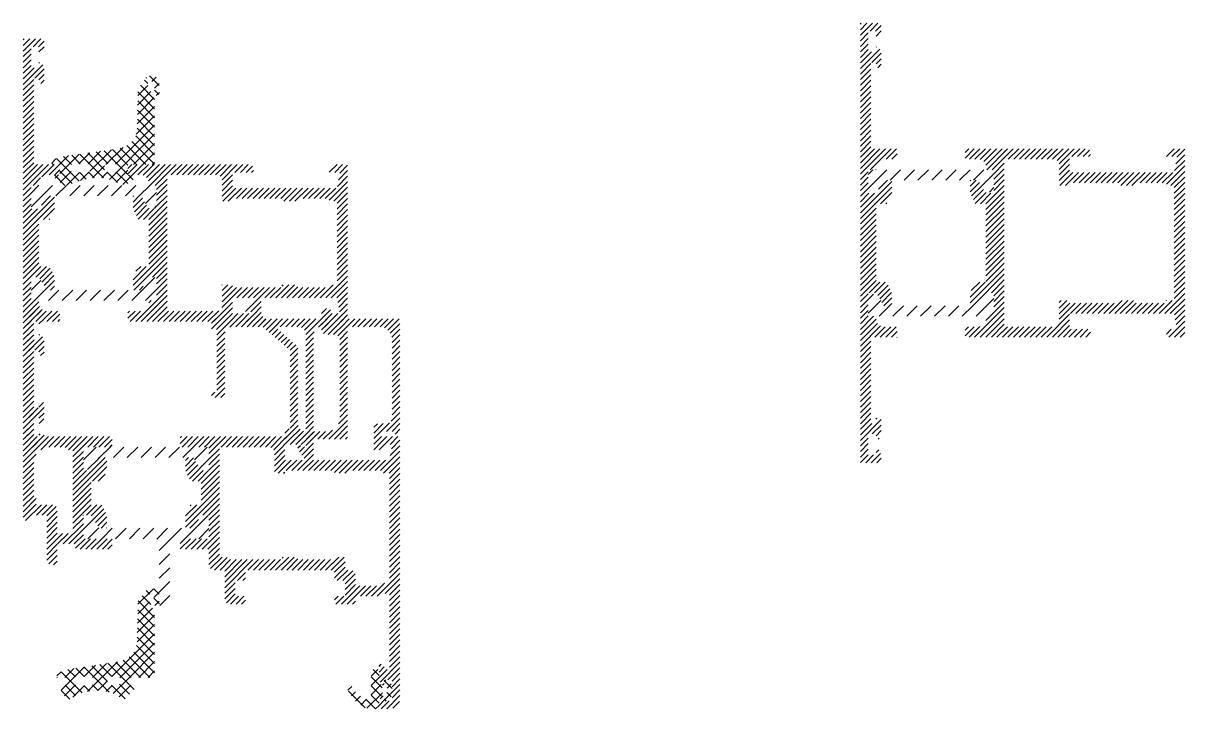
# Model space of a CAD drawing. Extents: x -0.04 to 2.29, y -0.5 to 2.03.
# Drawn here: x 0.436 to 0.658, y 1.672 to 1.803 of the extents above; entities that cross this region are included whole.
import ezdxf

# ---------------------------------------------------------------- set-up
doc = ezdxf.new("R2010")
doc.units = 0
doc.header["$LTSCALE"] = 0.1
doc.linetypes.add('AUSGEZOGEN', pattern=[0])
doc.layers.get('0').update_dxf_attribs({"linetype": 'AUSGEZOGEN'})
doc.layers.add('SCHRAFF', color=4, linetype='AUSGEZOGEN')

# ---------------------------------------------------------------- blocks, each defined once
blk = doc.blocks.new('*X')
at = {"color": 0}
for p, q in [((1.11401, 0.31003), (1.11598, 0.312)), ((1.11401, 0.31109), (1.11492, 0.312)), ((1.11554, 0.3105), (1.11704, 0.312)), ((1.11645, 0.31034), (1.1181, 0.312)), ((1.11735, 0.31019), (1.11916, 0.312)), ((1.11826, 0.31004), (1.12022, 0.312)), ((1.11851, 0.30816), (1.12234, 0.312)), ((1.11851, 0.30922), (1.12128, 0.312)), ((1.12141, 0.31), (1.12341, 0.312)), ((1.12247, 0.31), (1.12447, 0.312)), ((1.12353, 0.31), (1.12553, 0.312)), ((1.12459, 0.31), (1.12659, 0.312)), ((1.12565, 0.31), (1.12765, 0.312)), ((1.12671, 0.31), (1.12871, 0.312)), ((1.12777, 0.31), (1.12977, 0.312)), ((1.12883, 0.31), (1.13083, 0.312)), ((1.12989, 0.31), (1.13189, 0.312)), ((1.13095, 0.31), (1.13295, 0.312)), ((1.13201, 0.31), (1.13401, 0.312)), ((1.13307, 0.31), (1.13507, 0.312)), ((1.13413, 0.31), (1.13613, 0.312)), ((1.13519, 0.31), (1.13719, 0.312)), ((1.13625, 0.31), (1.13825, 0.312)), ((1.13731, 0.31), (1.13931, 0.312)), ((1.13838, 0.31), (1.14038, 0.312)), ((1.13944, 0.31), (1.14144, 0.312)), ((1.1405, 0.31), (1.1425, 0.312)), ((1.14156, 0.31), (1.14356, 0.312)), ((1.14262, 0.31), (1.14462, 0.312)), ((1.14301, 0.30933), (1.14568, 0.312)), ((1.14324, 0.3085), (1.14674, 0.312)), ((1.14586, 0.31006), (1.1478, 0.312)), ((1.14713, 0.31027), (1.14886, 0.312)), ((1.1484, 0.31048), (1.14992, 0.312)), ((1.14851, 0.30953), (1.15001, 0.31103)), ((1.11402, 0.30898), (1.11551, 0.31047)), ((1.1146, 0.3085), (1.11551, 0.30941)), ((1.11851, 0.3071), (1.12101, 0.3096)), ((1.14351, 0.30771), (1.14551, 0.30971)), ((1.14351, 0.30665), (1.14551, 0.30865)), ((1.14854, 0.3085), (1.15001, 0.30996)), ((1.11851, 0.30604), (1.12051, 0.30804)), ((1.11851, 0.30498), (1.12051, 0.30698)), ((1.12097, 0.3085), (1.12101, 0.30854)), ((1.14351, 0.30559), (1.14551, 0.30759)), ((1.14351, 0.30453), (1.14551, 0.30653)), ((1.11851, 0.30392), (1.12051, 0.30592)), ((1.11851, 0.30286), (1.12051, 0.30486)), ((1.14301, 0.3019), (1.14551, 0.3044)), ((1.14351, 0.30346), (1.14551, 0.30546)), ((1.11851, 0.3018), (1.12051, 0.3038)), ((1.11851, 0.30074), (1.12051, 0.30274)), ((1.11851, 0.29968), (1.12101, 0.30218)), ((1.14301, 0.30084), (1.14551, 0.30334)), ((1.14301, 0.29978), (1.14551, 0.30228)), ((1.11851, 0.29862), (1.12101, 0.30112)), ((1.11851, 0.29756), (1.12101, 0.30006)), ((1.14351, 0.29922), (1.14551, 0.30122)), ((1.14351, 0.29816), (1.14551, 0.30016)), ((1.11851, 0.2965), (1.12051, 0.2985)), ((1.14351, 0.2971), (1.14551, 0.2991)), ((1.14351, 0.29604), (1.14551, 0.29804)), ((1.11851, 0.29543), (1.12051, 0.29743)), ((1.11851, 0.29437), (1.12051, 0.29637)), ((1.11851, 0.29331), (1.12051, 0.29531)), ((1.14351, 0.29498), (1.14551, 0.29698)), ((1.14351, 0.29392), (1.14551, 0.29592)), ((1.11401, 0.29306), (1.11495, 0.294)), ((1.11401, 0.292), (1.11551, 0.2935)), ((1.11851, 0.29225), (1.12051, 0.29425)), ((1.11851, 0.29119), (1.12051, 0.29319)), ((1.14351, 0.29286), (1.14551, 0.29486)), ((1.14351, 0.2918), (1.14551, 0.2938)), ((1.14851, 0.29362), (1.14889, 0.294)), ((1.14851, 0.29255), (1.14973, 0.29378)), ((1.11401, 0.29093), (1.11551, 0.29243)), ((1.11401, 0.28987), (1.11551, 0.29137)), ((1.11744, 0.288), (1.12051, 0.29107)), ((1.11851, 0.29013), (1.12051, 0.29213)), ((1.14301, 0.28918), (1.14551, 0.29168)), ((1.14351, 0.29074), (1.14551, 0.29274)), ((1.14713, 0.28799), (1.15001, 0.29087)), ((1.14851, 0.29149), (1.15001, 0.29299)), ((1.14851, 0.29043), (1.15001, 0.29193)), ((1.11401, 0.28881), (1.11551, 0.29031)), ((1.11401, 0.28563), (1.11838, 0.29)), ((1.11401, 0.28669), (1.11731, 0.29)), ((1.11401, 0.28775), (1.11625, 0.29)), ((1.1185, 0.288), (1.12051, 0.29001)), ((1.11956, 0.288), (1.12101, 0.28945)), ((1.14301, 0.28812), (1.14551, 0.29062)), ((1.14395, 0.288), (1.14595, 0.29)), ((1.14501, 0.288), (1.14701, 0.29)), ((1.14607, 0.288), (1.14807, 0.29)), ((1.1478, 0.28761), (1.15001, 0.28981)), ((1.14801, 0.28675), (1.15001, 0.28875)), ((1.11401, 0.28457), (1.11601, 0.28657)), ((1.12062, 0.288), (1.12101, 0.28839)), ((1.14801, 0.28569), (1.15001, 0.28769)), ((1.14801, 0.28463), (1.15001, 0.28663)), ((1.11401, 0.28351), (1.11601, 0.28551)), ((1.11401, 0.28245), (1.11601, 0.28445)), ((1.14801, 0.28357), (1.15001, 0.28557)), ((1.14801, 0.28251), (1.15001, 0.28451)), ((1.11401, 0.28139), (1.11601, 0.28339)), ((1.11401, 0.28033), (1.11601, 0.28233)), ((1.14801, 0.28145), (1.15001, 0.28345)), ((1.14801, 0.28039), (1.15001, 0.28239)), ((1.11401, 0.27927), (1.11601, 0.28127)), ((1.11401, 0.27821), (1.11601, 0.28021)), ((1.14801, 0.27933), (1.15001, 0.28133)), ((1.14801, 0.27827), (1.15001, 0.28027)), ((1.11401, 0.27715), (1.11601, 0.27915)), ((1.11401, 0.27609), (1.11601, 0.27809)), ((1.14601, 0.27521), (1.15001, 0.27921)), ((1.14601, 0.27414), (1.15001, 0.27814)), ((1.11401, 0.27184), (1.11966, 0.2775)), ((1.11401, 0.2729), (1.1186, 0.2775)), ((1.11401, 0.27396), (1.11754, 0.2775)), ((1.11401, 0.27503), (1.11648, 0.2775)), ((1.11801, 0.27213), (1.12138, 0.2755)), ((1.11801, 0.27478), (1.11872, 0.2755)), ((1.11872, 0.2755), (1.12072, 0.2775)), ((1.11979, 0.2755), (1.12179, 0.2775)), ((1.12001, 0.27148), (1.12603, 0.2775)), ((1.12059, 0.271), (1.12709, 0.2775)), ((1.12085, 0.2755), (1.12285, 0.2775)), ((1.12191, 0.2755), (1.12391, 0.2775)), ((1.12251, 0.27504), (1.12497, 0.2775)), ((1.12465, 0.274), (1.12815, 0.2775)), ((1.12571, 0.274), (1.12921, 0.2775)), ((1.12677, 0.274), (1.13027, 0.2775)), ((1.12783, 0.274), (1.13133, 0.2775)), ((1.12889, 0.274), (1.13239, 0.2775)), ((1.12995, 0.274), (1.13345, 0.2775)), ((1.13101, 0.274), (1.13451, 0.2775)), ((1.13207, 0.274), (1.13557, 0.2775)), ((1.13313, 0.274), (1.13663, 0.2775)), ((1.1342, 0.274), (1.1377, 0.2775)), ((1.13526, 0.274), (1.13876, 0.2775)), ((1.13632, 0.274), (1.13982, 0.2775)), ((1.13738, 0.274), (1.14088, 0.2775)), ((1.13844, 0.274), (1.14194, 0.2775)), ((1.1395, 0.274), (1.143, 0.2775)), ((1.14174, 0.27465), (1.14259, 0.2755)), ((1.14206, 0.2755), (1.14406, 0.2775)), ((1.1429, 0.27316), (1.14524, 0.2755)), ((1.14312, 0.2755), (1.14512, 0.2775)), ((1.14418, 0.2755), (1.14618, 0.2775)), ((1.14524, 0.2755), (1.14724, 0.2775)), ((1.14688, 0.27395), (1.15001, 0.27708)), ((1.14756, 0.27357), (1.15001, 0.27602)), ((1.11719, 0.27397), (1.11801, 0.27478)), ((1.12165, 0.271), (1.12451, 0.27386)), ((1.13951, 0.27295), (1.14151, 0.27495)), ((1.13958, 0.27196), (1.14166, 0.27404)), ((1.14029, 0.27161), (1.14224, 0.27356)), ((1.141, 0.27126), (1.1429, 0.27316)), ((1.14401, 0.27161), (1.14601, 0.27361)), ((1.14795, 0.27291), (1.15001, 0.27496)), ((1.14801, 0.2719), (1.15001, 0.2739)), ((1.11401, 0.27078), (1.11604, 0.27282)), ((1.11429, 0.27), (1.11601, 0.27172)), ((1.11801, 0.26948), (1.12001, 0.27148)), ((1.12291, 0.2712), (1.12451, 0.2728)), ((1.1418, 0.271), (1.14357, 0.27276)), ((1.14286, 0.271), (1.14401, 0.27214)), ((1.14392, 0.271), (1.14401, 0.27108)), ((1.14401, 0.26896), (1.14601, 0.27096)), ((1.14801, 0.27084), (1.15001, 0.27284)), ((1.14823, 0.27), (1.15001, 0.27178)), ((1.11535, 0.27), (1.11601, 0.27066)), ((1.11801, 0.26683), (1.12001, 0.26883)), ((1.14929, 0.27), (1.15001, 0.27072)), ((1.14401, 0.26631), (1.14601, 0.26831)), ((1.11801, 0.26418), (1.12001, 0.26618)), ((1.14401, 0.26366), (1.14601, 0.26566)), ((1.11801, 0.26152), (1.12001, 0.26352)), ((1.14401, 0.26101), (1.14601, 0.26301)), ((1.11801, 0.25887), (1.12001, 0.26087)), ((1.14401, 0.25836), (1.14601, 0.26036)), ((1.11801, 0.25622), (1.12001, 0.25822)), ((1.14401, 0.2557), (1.14601, 0.2577)), ((1.11401, 0.25699), (1.11401, 0.257)), ((1.11401, 0.25593), (1.11507, 0.257)), ((1.11401, 0.25487), (1.11601, 0.25687)), ((1.11401, 0.25381), (1.11601, 0.25581)), ((1.11801, 0.25357), (1.12001, 0.25557)), ((1.12001, 0.25557), (1.12044, 0.256)), ((1.12001, 0.25451), (1.1215, 0.256)), ((1.12066, 0.25411), (1.12254, 0.25598)), ((1.12133, 0.25371), (1.12325, 0.25563)), ((1.13671, 0.25), (1.14271, 0.256)), ((1.13777, 0.25), (1.14377, 0.256)), ((1.13951, 0.25386), (1.14165, 0.256)), ((1.14601, 0.25187), (1.15001, 0.25587)), ((1.14801, 0.25599), (1.14902, 0.257)), ((1.14801, 0.25493), (1.15001, 0.25693)), ((1.09001, 0.25315), (1.09086, 0.254)), ((1.09001, 0.25209), (1.09178, 0.25386)), ((1.09198, 0.253), (1.09249, 0.25351)), ((1.09429, 0.25), (1.09829, 0.254)), ((1.09451, 0.2534), (1.0947, 0.2536)), ((1.09516, 0.253), (1.09616, 0.254)), ((1.09551, 0.25228), (1.09722, 0.254)), ((1.09835, 0.253), (1.09851, 0.25316)), ((1.11232, 0.25), (1.11616, 0.25384)), ((1.11338, 0.25), (1.11665, 0.25327)), ((1.11401, 0.25275), (1.11601, 0.25475)), ((1.11859, 0.2515), (1.121, 0.25391)), ((1.12199, 0.25331), (1.12396, 0.25528)), ((1.12246, 0.25272), (1.12451, 0.25477)), ((1.12251, 0.25171), (1.12451, 0.25371)), ((1.13951, 0.25492), (1.13967, 0.25508)), ((1.14232, 0.25349), (1.14401, 0.25517)), ((1.14245, 0.2515), (1.14601, 0.25505)), ((1.1452, 0.25), (1.15001, 0.25481)), ((1.14626, 0.25), (1.15001, 0.25375)), ((1.16535, 0.25), (1.16907, 0.25372)), ((1.16551, 0.25334), (1.16617, 0.254)), ((1.16623, 0.253), (1.16723, 0.254)), ((1.16651, 0.25222), (1.16829, 0.254)), ((1.16941, 0.253), (1.16951, 0.2531)), ((1.17153, 0.253), (1.17253, 0.254)), ((1.17251, 0.25291), (1.17359, 0.254)), ((1.17251, 0.25185), (1.17401, 0.25335)), ((1.09001, 0.25103), (1.09151, 0.25253)), ((1.09004, 0.25), (1.09154, 0.2515)), ((1.0911, 0.25), (1.0926, 0.2515)), ((1.09216, 0.25), (1.09366, 0.2515)), ((1.09322, 0.25), (1.09472, 0.2515)), ((1.09535, 0.25), (1.09751, 0.25216)), ((1.09641, 0.25), (1.09841, 0.252)), ((1.09747, 0.25), (1.09947, 0.252)), ((1.09853, 0.25), (1.10053, 0.252)), ((1.09959, 0.25), (1.10159, 0.252)), ((1.10065, 0.25), (1.10265, 0.252)), ((1.10171, 0.25), (1.10371, 0.252)), ((1.10277, 0.25), (1.10477, 0.252)), ((1.10383, 0.25), (1.10583, 0.252)), ((1.10489, 0.25), (1.10689, 0.252)), ((1.10595, 0.25), (1.10795, 0.252)), ((1.10701, 0.25), (1.10901, 0.252)), ((1.10807, 0.25), (1.11007, 0.252)), ((1.10913, 0.25), (1.11113, 0.252)), ((1.1102, 0.25), (1.1122, 0.252)), ((1.11126, 0.25), (1.11326, 0.252)), ((1.11444, 0.25), (1.11744, 0.253)), ((1.1155, 0.25), (1.11801, 0.25251)), ((1.11656, 0.25), (1.11806, 0.2515)), ((1.11762, 0.25), (1.11912, 0.2515)), ((1.11868, 0.25), (1.12018, 0.2515)), ((1.11974, 0.25), (1.12124, 0.2515)), ((1.1208, 0.25), (1.1223, 0.2515)), ((1.12124, 0.2515), (1.12224, 0.2525)), ((1.12186, 0.25), (1.12486, 0.253)), ((1.12292, 0.25), (1.12592, 0.253)), ((1.12398, 0.25), (1.12698, 0.253)), ((1.12504, 0.25), (1.12804, 0.253)), ((1.12611, 0.25), (1.12911, 0.253)), ((1.12717, 0.25), (1.13017, 0.253)), ((1.12823, 0.25), (1.13123, 0.253)), ((1.12929, 0.25), (1.13229, 0.253)), ((1.13035, 0.25), (1.13335, 0.253)), ((1.13141, 0.25), (1.13441, 0.253)), ((1.13247, 0.25), (1.13547, 0.253)), ((1.13353, 0.25), (1.13653, 0.253)), ((1.13459, 0.25), (1.13759, 0.253)), ((1.13565, 0.25), (1.13865, 0.253)), ((1.13883, 0.25), (1.14155, 0.25271)), ((1.13989, 0.25), (1.14151, 0.25161)), ((1.14095, 0.25), (1.14245, 0.2515)), ((1.14202, 0.25), (1.14352, 0.2515)), ((1.14308, 0.25), (1.14458, 0.2515)), ((1.14414, 0.25), (1.14564, 0.2515)), ((1.14511, 0.2515), (1.14601, 0.2524)), ((1.14601, 0.25293), (1.14608, 0.253)), ((1.14732, 0.25), (1.15001, 0.25269)), ((1.14838, 0.25), (1.15038, 0.252)), ((1.14944, 0.25), (1.15144, 0.252)), ((1.1505, 0.25), (1.1525, 0.252)), ((1.15156, 0.25), (1.15356, 0.252)), ((1.15262, 0.25), (1.15462, 0.252)), ((1.15368, 0.25), (1.15568, 0.252)), ((1.15474, 0.25), (1.15674, 0.252)), ((1.1558, 0.25), (1.1578, 0.252)), ((1.15686, 0.25), (1.15886, 0.252)), ((1.15793, 0.25), (1.15993, 0.252)), ((1.15899, 0.25), (1.16099, 0.252)), ((1.16005, 0.25), (1.16205, 0.252)), ((1.16111, 0.25), (1.16311, 0.252)), ((1.16217, 0.25), (1.16417, 0.252)), ((1.16323, 0.25), (1.16523, 0.252)), ((1.16429, 0.25), (1.16629, 0.252)), ((1.16641, 0.25), (1.16851, 0.2521)), ((1.16747, 0.25), (1.16897, 0.2515)), ((1.16853, 0.25), (1.17003, 0.2515)), ((1.16959, 0.25), (1.17109, 0.2515)), ((1.17065, 0.25), (1.17215, 0.2515)), ((1.17171, 0.25), (1.17401, 0.25229)), ((1.17277, 0.25), (1.17401, 0.25123)), ((1.17384, 0.25), (1.17401, 0.25017)), ((1.043, 0.15947), (1.04553, 0.162)), ((1.043, 0.15841), (1.0445, 0.15991)), ((1.0431, 0.16063), (1.04437, 0.1619)), ((1.04465, 0.159), (1.04615, 0.1605)), ((1.04509, 0.1605), (1.04659, 0.162)), ((1.0461, 0.15952), (1.04528, 0.16033)), ((1.04615, 0.1605), (1.04765, 0.162)), ((1.04838, 0.159), (1.04688, 0.1605)), ((1.04695, 0.15954), (1.04774, 0.16033)), ((1.04721, 0.1605), (1.04871, 0.162)), ((1.0481, 0.1582), (1.05189, 0.162)), ((1.04827, 0.1605), (1.04977, 0.162)), ((1.0485, 0.15967), (1.05083, 0.162)), ((1.05095, 0.16), (1.05295, 0.162)), ((1.05202, 0.16), (1.05402, 0.162)), ((1.05308, 0.16), (1.05508, 0.162)), ((1.05414, 0.16), (1.05614, 0.162)), ((1.0552, 0.16), (1.0572, 0.162)), ((1.05626, 0.16), (1.05826, 0.162)), ((1.05732, 0.16), (1.05932, 0.162)), ((1.05838, 0.16), (1.06038, 0.162)), ((1.05944, 0.16), (1.06144, 0.162)), ((1.0605, 0.16), (1.0625, 0.162)), ((1.06156, 0.16), (1.06356, 0.162)), ((1.06262, 0.16), (1.06462, 0.162)), ((1.06368, 0.16), (1.06568, 0.162)), ((1.0645, 0.15764), (1.06886, 0.162)), ((1.06474, 0.16), (1.06674, 0.162)), ((1.065, 0.1592), (1.0678, 0.162)), ((1.06793, 0.16), (1.06993, 0.162)), ((1.06899, 0.16), (1.07099, 0.162)), ((1.07005, 0.16), (1.07205, 0.162)), ((1.07111, 0.16), (1.07311, 0.162)), ((1.07217, 0.16), (1.07417, 0.162)), ((1.07323, 0.16), (1.07523, 0.162)), ((1.07429, 0.16), (1.07629, 0.162)), ((1.07535, 0.16), (1.07735, 0.162)), ((1.07641, 0.16), (1.07841, 0.162)), ((1.07747, 0.16), (1.07947, 0.162)), ((1.07853, 0.16), (1.08053, 0.162)), ((1.07959, 0.16), (1.08159, 0.162)), ((1.08065, 0.16), (1.08265, 0.162)), ((1.08171, 0.16), (1.08371, 0.162)), ((1.08277, 0.16), (1.08477, 0.162)), ((1.08384, 0.16), (1.08584, 0.162)), ((1.0849, 0.16), (1.0869, 0.162)), ((1.08596, 0.16), (1.08796, 0.162)), ((1.08702, 0.16), (1.08902, 0.162)), ((1.088, 0.15886), (1.09114, 0.162)), ((1.088, 0.15992), (1.09008, 0.162)), ((1.0885, 0.1583), (1.0922, 0.162)), ((1.09141, 0.16015), (1.09326, 0.162)), ((1.09268, 0.16036), (1.09432, 0.162)), ((1.0935, 0.16012), (1.095, 0.16162)), ((1.0935, 0.15906), (1.095, 0.16056)), ((1.09462, 0.157), (1.09765, 0.16003)), ((1.0955, 0.16106), (1.09644, 0.162)), ((1.096, 0.15944), (1.09856, 0.162)), ((1.096, 0.1605), (1.0975, 0.162)), ((1.09797, 0.16035), (1.09962, 0.162)), ((1.09918, 0.1605), (1.10068, 0.162)), ((1.10024, 0.1605), (1.10174, 0.162)), ((1.10131, 0.1605), (1.10281, 0.162)), ((1.10237, 0.1605), (1.10387, 0.162)), ((1.10343, 0.1605), (1.10493, 0.162)), ((1.10449, 0.1605), (1.10599, 0.162)), ((1.10555, 0.1605), (1.10705, 0.162)), ((1.10661, 0.1605), (1.10811, 0.162)), ((1.10767, 0.1605), (1.10917, 0.162)), ((1.10873, 0.1605), (1.11023, 0.162)), ((1.10979, 0.1605), (1.11129, 0.162)), ((1.11085, 0.1605), (1.11235, 0.162)), ((1.11191, 0.1605), (1.11341, 0.162)), ((1.11297, 0.1605), (1.11447, 0.162)), ((1.11399, 0.16045), (1.11553, 0.162)), ((1.11476, 0.16016), (1.11659, 0.162)), ((1.11534, 0.15969), (1.1175, 0.16185)), ((1.11577, 0.15905), (1.1175, 0.16078)), ((1.043, 0.15735), (1.04365, 0.158)), ((1.0431, 0.15568), (1.04607, 0.15865)), ((1.04365, 0.158), (1.04465, 0.159)), ((1.04558, 0.1565), (1.04408, 0.158)), ((1.04485, 0.159), (1.0445, 0.15935)), ((1.04492, 0.15821), (1.0455, 0.15879)), ((1.04735, 0.1565), (1.0454, 0.15845)), ((1.04569, 0.1565), (1.04762, 0.15844)), ((1.04912, 0.1565), (1.04699, 0.15863)), ((1.04745, 0.1565), (1.04895, 0.158)), ((1.0475, 0.15867), (1.04783, 0.159)), ((1.04819, 0.159), (1.0485, 0.15931)), ((1.04895, 0.158), (1.0505, 0.15955)), ((1.04922, 0.1565), (1.0505, 0.15778)), ((1.0505, 0.15688), (1.04938, 0.158)), ((1.05002, 0.158), (1.05102, 0.159)), ((1.05108, 0.158), (1.0515, 0.15842)), ((1.0645, 0.15657), (1.067, 0.15907)), ((1.06699, 0.158), (1.067, 0.15801)), ((1.0885, 0.15724), (1.0905, 0.15924)), ((1.0885, 0.15618), (1.0905, 0.15818)), ((1.0925, 0.15806), (1.0935, 0.15906)), ((1.0925, 0.157), (1.094, 0.1585)), ((1.09356, 0.157), (1.09506, 0.1585)), ((1.094, 0.1585), (1.095, 0.1595)), ((1.09568, 0.157), (1.0975, 0.15882)), ((1.09679, 0.15704), (1.09746, 0.15771)), ((1.11599, 0.15821), (1.1175, 0.15972)), ((1.116, 0.15716), (1.1175, 0.15866)), ((1.04483, 0.15548), (1.043, 0.15732)), ((1.0437, 0.15452), (1.04481, 0.15563)), ((1.0645, 0.15551), (1.0665, 0.15751)), ((1.0645, 0.15445), (1.0665, 0.15645)), ((1.0885, 0.15512), (1.0905, 0.15712)), ((1.0885, 0.15406), (1.0905, 0.15606)), ((1.116, 0.1561), (1.1175, 0.1576)), ((1.116, 0.15504), (1.1175, 0.15654)), ((1.116, 0.15398), (1.1175, 0.15548)), ((1.04639, 0.15215), (1.04318, 0.15536)), ((1.04447, 0.15351), (1.04539, 0.15443)), ((1.04544, 0.15272), (1.04622, 0.1535)), ((1.063, 0.15189), (1.0665, 0.15539)), ((1.063, 0.15083), (1.0665, 0.15433)), ((1.063, 0.15295), (1.06355, 0.1535)), ((1.06473, 0.1515), (1.06673, 0.1535)), ((1.06579, 0.1515), (1.06779, 0.1535)), ((1.06685, 0.1515), (1.0688, 0.15345)), ((1.088, 0.15144), (1.0905, 0.15394)), ((1.0885, 0.153), (1.0905, 0.155)), ((1.116, 0.15292), (1.1175, 0.15442)), ((1.116, 0.15186), (1.1175, 0.15336)), ((1.04656, 0.15207), (1.04727, 0.15278)), ((1.063, 0.14977), (1.0645, 0.15127)), ((1.0675, 0.15109), (1.06938, 0.15297)), ((1.0675, 0.15003), (1.0695, 0.15203)), ((1.06803, 0.1495), (1.07003, 0.1515)), ((1.06909, 0.1495), (1.07109, 0.1515)), ((1.0695, 0.14885), (1.072, 0.15135)), ((1.088, 0.15038), (1.0905, 0.15288)), ((1.088, 0.1525), (1.088, 0.1525)), ((1.08818, 0.1495), (1.0905, 0.15182)), ((1.09451, 0.1484), (1.09811, 0.152)), ((1.09451, 0.14946), (1.09705, 0.152)), ((1.09451, 0.15052), (1.09599, 0.152)), ((1.09451, 0.15158), (1.09493, 0.152)), ((1.09742, 0.15025), (1.09917, 0.152)), ((1.09873, 0.1505), (1.10023, 0.152)), ((1.09979, 0.1505), (1.10129, 0.152)), ((1.10085, 0.1505), (1.10235, 0.152)), ((1.10191, 0.1505), (1.10341, 0.152)), ((1.10297, 0.1505), (1.10447, 0.152)), ((1.10403, 0.1505), (1.10553, 0.152)), ((1.10509, 0.1505), (1.10659, 0.152)), ((1.10615, 0.1505), (1.10765, 0.152)), ((1.10722, 0.1505), (1.10872, 0.152)), ((1.10828, 0.1505), (1.10978, 0.152)), ((1.10934, 0.1505), (1.11084, 0.152)), ((1.1104, 0.1505), (1.1119, 0.152)), ((1.11146, 0.1505), (1.11296, 0.152)), ((1.11252, 0.1505), (1.11402, 0.152)), ((1.11358, 0.1505), (1.11508, 0.152)), ((1.11428, 0.15014), (1.11614, 0.152)), ((1.11451, 0.14931), (1.11651, 0.15131)), ((1.116, 0.1508), (1.1175, 0.1523)), ((1.116, 0.14974), (1.1175, 0.15124)), ((1.11701, 0.14969), (1.11932, 0.152)), ((1.11701, 0.15075), (1.11826, 0.152)), ((1.11701, 0.15181), (1.1172, 0.152)), ((1.11883, 0.15045), (1.12038, 0.152)), ((1.11974, 0.15029), (1.12144, 0.152)), ((1.12065, 0.15014), (1.1225, 0.152)), ((1.12151, 0.14782), (1.12569, 0.152)), ((1.12151, 0.14888), (1.12463, 0.152)), ((1.12151, 0.14994), (1.12356, 0.152)), ((1.12475, 0.15), (1.12675, 0.152)), ((1.12581, 0.15), (1.12781, 0.152)), ((1.12687, 0.15), (1.12887, 0.152)), ((1.12793, 0.15), (1.12993, 0.152)), ((1.12899, 0.15), (1.13099, 0.152)), ((1.13005, 0.15), (1.13205, 0.152)), ((1.13111, 0.15), (1.13311, 0.152)), ((1.13217, 0.15), (1.13417, 0.152)), ((1.13323, 0.15), (1.13523, 0.152)), ((1.13429, 0.15), (1.13629, 0.152)), ((1.13535, 0.15), (1.13735, 0.152)), ((1.13641, 0.15), (1.13841, 0.152)), ((1.13747, 0.15), (1.13947, 0.152)), ((1.13854, 0.15), (1.14054, 0.152)), ((1.1396, 0.15), (1.1416, 0.152)), ((1.14001, 0.14935), (1.14266, 0.152)), ((1.14022, 0.1485), (1.14372, 0.152)), ((1.14283, 0.15005), (1.14478, 0.152)), ((1.1441, 0.15027), (1.14584, 0.152)), ((1.14538, 0.15048), (1.1469, 0.152)), ((1.14551, 0.14955), (1.14701, 0.15105)), ((1.06379, 0.1495), (1.0645, 0.15021)), ((1.0695, 0.14779), (1.072, 0.15029)), ((1.0885, 0.14876), (1.0905, 0.15076)), ((1.0885, 0.14769), (1.0905, 0.14969)), ((1.09451, 0.14734), (1.09626, 0.14909)), ((1.11451, 0.14825), (1.11601, 0.14975)), ((1.116, 0.14868), (1.1175, 0.15018)), ((1.116, 0.14762), (1.1175, 0.14912)), ((1.11719, 0.14881), (1.11851, 0.15012)), ((1.11794, 0.1485), (1.11851, 0.14906)), ((1.12151, 0.14676), (1.12401, 0.14926)), ((1.14051, 0.14773), (1.14251, 0.14973)), ((1.14552, 0.1485), (1.14701, 0.14999)), ((1.0695, 0.14673), (1.0715, 0.14873)), ((1.0695, 0.14566), (1.0715, 0.14766)), ((1.0695, 0.1446), (1.0715, 0.1466)), ((1.0885, 0.14663), (1.0905, 0.14863)), ((1.0885, 0.14557), (1.0905, 0.14757)), ((1.09451, 0.14628), (1.09601, 0.14778)), ((1.09451, 0.14522), (1.09601, 0.14672)), ((1.1145, 0.144), (1.1175, 0.147)), ((1.11471, 0.14739), (1.11601, 0.14869)), ((1.11539, 0.14701), (1.11688, 0.1485)), ((1.1159, 0.14645), (1.1175, 0.14806)), ((1.11644, 0.147), (1.11794, 0.1485)), ((1.1175, 0.147), (1.11921, 0.14871)), ((1.11856, 0.147), (1.11951, 0.14794)), ((1.12151, 0.1457), (1.12351, 0.1477)), ((1.12151, 0.14464), (1.12351, 0.14664)), ((1.14051, 0.14667), (1.14251, 0.14867)), ((1.14051, 0.14561), (1.14251, 0.14761)), ((1.14051, 0.14455), (1.14251, 0.14655)), ((1.0695, 0.14354), (1.0715, 0.14554)), ((1.0695, 0.14248), (1.0715, 0.14448)), ((1.0885, 0.14451), (1.0905, 0.14651)), ((1.0885, 0.14345), (1.0905, 0.14545)), ((1.0885, 0.14239), (1.0905, 0.14439)), ((1.0905, 0.14439), (1.09161, 0.1455)), ((1.09088, 0.14371), (1.09267, 0.1455)), ((1.09149, 0.14326), (1.09373, 0.1455)), ((1.09329, 0.144), (1.09479, 0.1455)), ((1.09435, 0.144), (1.09585, 0.1455)), ((1.09451, 0.14416), (1.09601, 0.14566)), ((1.09451, 0.1431), (1.09601, 0.1446)), ((1.09541, 0.144), (1.09691, 0.1455)), ((1.09647, 0.144), (1.09797, 0.1455)), ((1.09753, 0.144), (1.09903, 0.1455)), ((1.09859, 0.144), (1.10009, 0.1455)), ((1.09965, 0.144), (1.10115, 0.1455)), ((1.10072, 0.144), (1.10222, 0.1455)), ((1.10178, 0.144), (1.10328, 0.1455)), ((1.10284, 0.144), (1.10434, 0.1455)), ((1.1039, 0.144), (1.1054, 0.1455)), ((1.10496, 0.144), (1.10646, 0.1455)), ((1.10602, 0.144), (1.10752, 0.1455)), ((1.10708, 0.144), (1.10858, 0.1455)), ((1.10814, 0.144), (1.10964, 0.1455)), ((1.1092, 0.144), (1.1107, 0.1455)), ((1.11026, 0.144), (1.11176, 0.1455)), ((1.11132, 0.144), (1.11282, 0.1455)), ((1.11238, 0.144), (1.11388, 0.1455)), ((1.11344, 0.144), (1.11505, 0.1456)), ((1.11532, 0.14376), (1.1175, 0.14594)), ((1.11583, 0.1432), (1.1175, 0.14487)), ((1.12151, 0.14358), (1.12351, 0.14558)), ((1.12151, 0.14252), (1.12351, 0.14452)), ((1.14001, 0.14193), (1.14251, 0.14443)), ((1.14051, 0.14349), (1.14251, 0.14549)), ((1.0695, 0.14142), (1.0715, 0.14342)), ((1.0695, 0.14036), (1.07164, 0.1425)), ((1.0885, 0.14133), (1.0905, 0.14333)), ((1.0885, 0.14027), (1.0905, 0.14227)), ((1.09209, 0.1428), (1.09307, 0.14378)), ((1.09285, 0.1425), (1.09334, 0.14299)), ((1.0935, 0.14315), (1.09435, 0.144)), ((1.0935, 0.14209), (1.09496, 0.14354)), ((1.0935, 0.14103), (1.095, 0.14253)), ((1.09451, 0.14203), (1.09606, 0.14359)), ((1.09451, 0.14097), (1.09646, 0.14293)), ((1.09459, 0.14), (1.09714, 0.14255)), ((1.09665, 0.141), (1.09815, 0.1425)), ((1.09772, 0.141), (1.09922, 0.1425)), ((1.09878, 0.141), (1.10028, 0.1425)), ((1.09984, 0.141), (1.10134, 0.1425)), ((1.1009, 0.141), (1.1024, 0.1425)), ((1.10196, 0.141), (1.10346, 0.1425)), ((1.10302, 0.141), (1.10452, 0.1425)), ((1.10408, 0.141), (1.10558, 0.1425)), ((1.10514, 0.141), (1.10664, 0.1425)), ((1.1062, 0.141), (1.1077, 0.1425)), ((1.10726, 0.141), (1.10876, 0.1425)), ((1.10832, 0.141), (1.10982, 0.1425)), ((1.10938, 0.141), (1.11088, 0.1425)), ((1.11044, 0.141), (1.11194, 0.1425)), ((1.116, 0.14231), (1.1175, 0.14381)), ((1.116, 0.14125), (1.1175, 0.14275)), ((1.12151, 0.14146), (1.12351, 0.14346)), ((1.12151, 0.1404), (1.12361, 0.1425)), ((1.14001, 0.14087), (1.14251, 0.14337)), ((1.14001, 0.1398), (1.14251, 0.1423)), ((1.0695, 0.1393), (1.072, 0.1418)), ((1.0695, 0.13824), (1.072, 0.14074)), ((1.088, 0.13871), (1.0905, 0.14121)), ((1.088, 0.13977), (1.08823, 0.14)), ((1.08835, 0.138), (1.0905, 0.14015)), ((1.08941, 0.138), (1.09141, 0.14)), ((1.09047, 0.138), (1.09247, 0.14)), ((1.09153, 0.138), (1.095, 0.14147)), ((1.09247, 0.13788), (1.095, 0.14041)), ((1.09565, 0.14), (1.09651, 0.14085)), ((1.1115, 0.141), (1.11257, 0.14207)), ((1.112, 0.14043), (1.11306, 0.14149)), ((1.11248, 0.13986), (1.11355, 0.14092)), ((1.11297, 0.13929), (1.11404, 0.14035)), ((1.116, 0.14019), (1.1175, 0.14169)), ((1.116, 0.13913), (1.1175, 0.14063)), ((1.12151, 0.13934), (1.12401, 0.14184)), ((1.12151, 0.13828), (1.12401, 0.14078)), ((1.14051, 0.13924), (1.14251, 0.14124)), ((1.14051, 0.13818), (1.14251, 0.14018)), ((1.0695, 0.13718), (1.0715, 0.13918)), ((1.0695, 0.13612), (1.0715, 0.13812)), ((1.07182, 0.1395), (1.072, 0.13968)), ((1.09295, 0.1373), (1.095, 0.13935)), ((1.093, 0.13628), (1.095, 0.13828)), ((1.11346, 0.13872), (1.11453, 0.13978)), ((1.11395, 0.13815), (1.11502, 0.13921)), ((1.11444, 0.13757), (1.11551, 0.13864)), ((1.11493, 0.137), (1.116, 0.13807)), ((1.116, 0.13807), (1.1175, 0.13957)), ((1.116, 0.13701), (1.1175, 0.13851)), ((1.12151, 0.13721), (1.12351, 0.13921)), ((1.12151, 0.13615), (1.12351, 0.13815)), ((1.12379, 0.1395), (1.12401, 0.13971)), ((1.14051, 0.13712), (1.14251, 0.13912)), ((1.14051, 0.13606), (1.14251, 0.13806)), ((1.0695, 0.13506), (1.0715, 0.13706)), ((1.0695, 0.134), (1.0715, 0.136)), ((1.093, 0.13522), (1.095, 0.13722)), ((1.093, 0.13416), (1.095, 0.13616)), ((1.11542, 0.13643), (1.11649, 0.1375)), ((1.11591, 0.13586), (1.11698, 0.13693)), ((1.116, 0.13595), (1.1175, 0.13745)), ((1.116, 0.13489), (1.1175, 0.13639)), ((1.1164, 0.13529), (1.11746, 0.13635)), ((1.11689, 0.13472), (1.11795, 0.13578)), ((1.11738, 0.13415), (1.11873, 0.1355)), ((1.11829, 0.134), (1.11979, 0.1355)), ((1.11883, 0.13348), (1.12085, 0.1355)), ((1.12151, 0.13509), (1.12351, 0.13709)), ((1.12151, 0.13403), (1.12351, 0.13603)), ((1.14051, 0.135), (1.14251, 0.137)), ((1.14051, 0.13394), (1.14251, 0.13594)), ((1.06612, 0.1285), (1.0715, 0.13388)), ((1.0695, 0.13294), (1.0715, 0.13494)), ((1.093, 0.1331), (1.095, 0.1351)), ((1.093, 0.13204), (1.095, 0.13404)), ((1.116, 0.13383), (1.1175, 0.13533)), ((1.116, 0.13277), (1.1175, 0.13427)), ((1.116, 0.13171), (1.1175, 0.13321)), ((1.11701, 0.13271), (1.11829, 0.134)), ((1.11891, 0.1325), (1.1215, 0.13509)), ((1.12151, 0.13297), (1.12351, 0.13497)), ((1.12151, 0.13191), (1.12351, 0.13391)), ((1.14051, 0.13288), (1.14251, 0.13488)), ((1.14051, 0.13182), (1.14251, 0.13382)), ((1.14551, 0.13364), (1.14587, 0.134)), ((1.14551, 0.13258), (1.14672, 0.13379)), ((1.063, 0.13174), (1.06376, 0.1325)), ((1.063, 0.13068), (1.0645, 0.13218)), ((1.063, 0.12962), (1.0645, 0.13112)), ((1.06718, 0.1285), (1.0715, 0.13282)), ((1.0675, 0.13094), (1.06906, 0.1325)), ((1.0675, 0.132), (1.068, 0.1325)), ((1.06824, 0.1285), (1.0715, 0.13176)), ((1.093, 0.13098), (1.095, 0.13298)), ((1.093, 0.12992), (1.095, 0.13192)), ((1.11591, 0.1295), (1.1175, 0.13109)), ((1.116, 0.13065), (1.1175, 0.13215)), ((1.11701, 0.13165), (1.11851, 0.13315)), ((1.11701, 0.13059), (1.11851, 0.13209)), ((1.11701, 0.12953), (1.11851, 0.13103)), ((1.11965, 0.12793), (1.12351, 0.13179)), ((1.12151, 0.13085), (1.12351, 0.13285)), ((1.14001, 0.1292), (1.14251, 0.1317)), ((1.14051, 0.13076), (1.14251, 0.13276)), ((1.14551, 0.13152), (1.14701, 0.13302)), ((1.14551, 0.13046), (1.14701, 0.13196)), ((1.06326, 0.12882), (1.06494, 0.1305)), ((1.064, 0.1285), (1.066, 0.1305)), ((1.06506, 0.1285), (1.06706, 0.1305)), ((1.06931, 0.1285), (1.0715, 0.13069)), ((1.0695, 0.12763), (1.0715, 0.12963)), ((1.0695, 0.12657), (1.07193, 0.129)), ((1.093, 0.12886), (1.095, 0.13086)), ((1.093, 0.1278), (1.095, 0.1298)), ((1.11447, 0.127), (1.1175, 0.13003)), ((1.1155, 0.12696), (1.1175, 0.12896)), ((1.11701, 0.12635), (1.12066, 0.13)), ((1.11701, 0.12741), (1.1196, 0.13)), ((1.11701, 0.12847), (1.11854, 0.13)), ((1.12078, 0.128), (1.12351, 0.13073)), ((1.12184, 0.128), (1.12384, 0.13)), ((1.1229, 0.128), (1.12401, 0.12911)), ((1.14001, 0.12814), (1.14251, 0.13064)), ((1.14093, 0.128), (1.14293, 0.13)), ((1.14199, 0.128), (1.14399, 0.13)), ((1.14305, 0.128), (1.14505, 0.13)), ((1.14411, 0.12799), (1.14701, 0.13089)), ((1.14479, 0.12762), (1.14701, 0.12983)), ((1.14501, 0.12677), (1.14701, 0.12877)), ((1.06979, 0.1258), (1.072, 0.12801)), ((1.07055, 0.1255), (1.07255, 0.1275)), ((1.07161, 0.1255), (1.07361, 0.1275)), ((1.07267, 0.1255), (1.07467, 0.1275)), ((1.0735, 0.12421), (1.07679, 0.1275)), ((1.0735, 0.12527), (1.07573, 0.1275)), ((1.07585, 0.1255), (1.07785, 0.1275)), ((1.07691, 0.1255), (1.07891, 0.1275)), ((1.07772, 0.121), (1.08422, 0.1275)), ((1.07797, 0.1255), (1.07997, 0.1275)), ((1.07878, 0.121), (1.08528, 0.1275)), ((1.07903, 0.1255), (1.08103, 0.1275)), ((1.07997, 0.12431), (1.08315, 0.1275)), ((1.08, 0.12541), (1.08209, 0.1275)), ((1.08284, 0.124), (1.08634, 0.1275)), ((1.0839, 0.124), (1.0874, 0.1275)), ((1.08496, 0.124), (1.08846, 0.1275)), ((1.08602, 0.124), (1.08952, 0.1275)), ((1.08858, 0.1255), (1.09058, 0.1275)), ((1.08964, 0.1255), (1.09164, 0.1275)), ((1.0907, 0.1255), (1.0927, 0.1275)), ((1.09176, 0.1255), (1.095, 0.12874)), ((1.09282, 0.1255), (1.095, 0.12768)), ((1.093, 0.12462), (1.095, 0.12662)), ((1.1025, 0.12775), (1.10325, 0.1285)), ((1.1025, 0.12669), (1.10431, 0.1285)), ((1.10287, 0.126), (1.1035, 0.12663)), ((1.10387, 0.127), (1.10537, 0.1285)), ((1.10493, 0.127), (1.10643, 0.1285)), ((1.10599, 0.127), (1.10749, 0.1285)), ((1.10705, 0.127), (1.10855, 0.1285)), ((1.10811, 0.127), (1.10961, 0.1285)), ((1.10917, 0.127), (1.11067, 0.1285)), ((1.11023, 0.127), (1.11173, 0.1285)), ((1.11129, 0.127), (1.11279, 0.1285)), ((1.11235, 0.127), (1.11385, 0.1285)), ((1.11341, 0.127), (1.115, 0.12859)), ((1.1156, 0.126), (1.1175, 0.1279)), ((1.11666, 0.126), (1.1175, 0.12684)), ((1.11701, 0.12529), (1.11907, 0.12736)), ((1.12396, 0.128), (1.12401, 0.12805)), ((1.14501, 0.12571), (1.14701, 0.12771)), ((1.14501, 0.12465), (1.14701, 0.12665)), ((1.0735, 0.12315), (1.0755, 0.12515)), ((1.0755, 0.12356), (1.07744, 0.1255)), ((1.0755, 0.12091), (1.07996, 0.12537)), ((1.0865, 0.12342), (1.0885, 0.12542)), ((1.0865, 0.12236), (1.08852, 0.12438)), ((1.08897, 0.12377), (1.0907, 0.1255)), ((1.0906, 0.12274), (1.093, 0.12515)), ((1.093, 0.12356), (1.095, 0.12556)), ((1.093, 0.1225), (1.095, 0.1245)), ((1.11701, 0.12423), (1.11901, 0.12623)), ((1.11701, 0.12317), (1.11901, 0.12517)), ((1.14501, 0.12359), (1.14701, 0.12559)), ((1.14501, 0.12253), (1.14701, 0.12453)), ((1.0735, 0.12209), (1.0755, 0.12409)), ((1.0735, 0.12103), (1.0755, 0.12303)), ((1.0775, 0.12185), (1.07914, 0.12348)), ((1.07984, 0.121), (1.082, 0.12316)), ((1.08179, 0.1219), (1.082, 0.1221)), ((1.08697, 0.12177), (1.08894, 0.12374)), ((1.08767, 0.12141), (1.0896, 0.12334)), ((1.08838, 0.12106), (1.09026, 0.12294)), ((1.08938, 0.121), (1.09093, 0.12254)), ((1.091, 0.1205), (1.093, 0.1225)), ((1.093, 0.12144), (1.095, 0.12344)), ((1.093, 0.12037), (1.095, 0.12237)), ((1.11701, 0.12211), (1.11901, 0.12411)), ((1.11701, 0.12105), (1.11901, 0.12305)), ((1.14501, 0.12147), (1.14701, 0.12347)), ((1.14501, 0.12041), (1.14701, 0.12241)), ((1.07325, 0.116), (1.0775, 0.12025)), ((1.07353, 0.12), (1.0755, 0.12197)), ((1.07459, 0.12), (1.0755, 0.12091)), ((1.09044, 0.121), (1.091, 0.12156)), ((1.09369, 0.12), (1.095, 0.12131)), ((1.09475, 0.12), (1.095, 0.12025)), ((1.11701, 0.11999), (1.11901, 0.12199)), ((1.11701, 0.11893), (1.11901, 0.12093)), ((1.14501, 0.11935), (1.14701, 0.12135)), ((1.14501, 0.11829), (1.14701, 0.12029)), ((1.06272, 0.11608), (1.06464, 0.118)), ((1.06529, 0.116), (1.06729, 0.118)), ((1.06794, 0.116), (1.06994, 0.118)), ((1.07059, 0.116), (1.07259, 0.118)), ((1.091, 0.11784), (1.093, 0.11984)), ((1.11701, 0.11787), (1.11901, 0.11987)), ((1.11701, 0.1168), (1.11901, 0.1188)), ((1.11701, 0.11574), (1.11901, 0.11774)), ((1.14301, 0.11523), (1.14701, 0.11923)), ((1.14301, 0.11417), (1.14701, 0.11817)), ((1.06271, 0.11518), (1.06353, 0.11601)), ((1.06413, 0.11497), (1.06308, 0.11602)), ((1.06423, 0.11494), (1.06525, 0.11596)), ((1.06592, 0.11495), (1.0649, 0.11597)), ((1.07542, 0.11552), (1.0775, 0.1176)), ((1.091, 0.11519), (1.093, 0.11719)), ((1.11701, 0.1115), (1.12301, 0.1175)), ((1.11701, 0.11256), (1.12195, 0.1175)), ((1.11701, 0.11362), (1.12088, 0.1175)), ((1.11701, 0.11468), (1.11982, 0.1175)), ((1.12101, 0.11338), (1.12313, 0.1155)), ((1.12207, 0.1155), (1.12407, 0.1175)), ((1.12301, 0.11114), (1.12937, 0.1175)), ((1.12313, 0.1155), (1.12513, 0.1175)), ((1.12393, 0.111), (1.13043, 0.1175)), ((1.12419, 0.1155), (1.12619, 0.1175)), ((1.12525, 0.1155), (1.12725, 0.1175)), ((1.12551, 0.1147), (1.12831, 0.1175)), ((1.12799, 0.114), (1.13149, 0.1175)), ((1.12905, 0.114), (1.13255, 0.1175)), ((1.13011, 0.114), (1.13361, 0.1175)), ((1.13117, 0.114), (1.13467, 0.1175)), ((1.13223, 0.114), (1.13573, 0.1175)), ((1.13329, 0.114), (1.13679, 0.1175)), ((1.13436, 0.114), (1.13786, 0.1175)), ((1.13542, 0.114), (1.13892, 0.1175)), ((1.13648, 0.114), (1.13998, 0.1175)), ((1.13862, 0.11508), (1.13904, 0.1155)), ((1.13904, 0.1155), (1.14104, 0.1175)), ((1.13956, 0.11337), (1.14169, 0.1155)), ((1.1401, 0.1155), (1.1421, 0.1175)), ((1.14116, 0.1155), (1.14316, 0.1175)), ((1.14222, 0.1155), (1.14422, 0.1175)), ((1.14386, 0.11396), (1.14701, 0.11711)), ((1.14454, 0.11358), (1.14701, 0.11605)), ((1.16018, 0.11543), (1.16078, 0.11603)), ((1.16122, 0.11511), (1.16038, 0.11594)), ((1.16158, 0.11506), (1.1625, 0.11598)), ((1.16398, 0.11412), (1.1621, 0.11599)), ((1.04891, 0.10846), (1.05556, 0.11511)), ((1.049, 0.11032), (1.05379, 0.11511)), ((1.049, 0.11208), (1.05202, 0.11511)), ((1.049, 0.11385), (1.05025, 0.11511)), ((1.05293, 0.11026), (1.049, 0.11419)), ((1.04916, 0.10694), (1.05733, 0.11511)), ((1.05381, 0.11115), (1.04985, 0.1151)), ((1.05507, 0.11165), (1.05162, 0.11511)), ((1.05671, 0.11179), (1.05339, 0.11511)), ((1.05844, 0.11182), (1.05515, 0.11511)), ((1.05576, 0.11177), (1.0591, 0.11511)), ((1.06017, 0.11186), (1.05692, 0.11511)), ((1.05756, 0.1118), (1.06086, 0.11511)), ((1.0619, 0.11189), (1.05869, 0.11511)), ((1.05936, 0.11184), (1.06225, 0.11473)), ((1.06362, 0.11195), (1.06046, 0.11511)), ((1.06117, 0.11188), (1.06345, 0.11416)), ((1.0646, 0.11273), (1.06292, 0.11441)), ((1.06297, 0.11192), (1.06593, 0.11487)), ((1.06558, 0.11352), (1.0649, 0.1142)), ((1.0755, 0.11295), (1.0775, 0.11495)), ((1.091, 0.11254), (1.093, 0.11454)), ((1.12057, 0.114), (1.12101, 0.11444)), ((1.12101, 0.11073), (1.12541, 0.11513)), ((1.12499, 0.111), (1.12751, 0.11352)), ((1.13651, 0.11297), (1.13851, 0.11497)), ((1.13657, 0.11197), (1.13865, 0.11405)), ((1.13727, 0.11162), (1.13923, 0.11357)), ((1.14101, 0.11217), (1.14301, 0.11417)), ((1.14415, 0.10647), (1.15279, 0.11511)), ((1.14495, 0.11292), (1.14701, 0.11498)), ((1.14501, 0.11192), (1.14701, 0.11392)), ((1.14701, 0.1111), (1.15102, 0.11511)), ((1.14701, 0.11286), (1.14925, 0.11511)), ((1.14701, 0.11463), (1.14748, 0.1151)), ((1.15062, 0.1098), (1.14701, 0.11341)), ((1.14706, 0.10761), (1.15455, 0.11511)), ((1.1514, 0.11078), (1.14708, 0.1151)), ((1.15246, 0.11149), (1.14885, 0.11511)), ((1.15395, 0.11177), (1.15062, 0.11511)), ((1.15568, 0.11181), (1.15238, 0.11511)), ((1.15279, 0.11158), (1.15632, 0.11511)), ((1.15741, 0.11184), (1.15415, 0.11511)), ((1.15477, 0.11179), (1.15809, 0.11511)), ((1.15915, 0.11188), (1.15592, 0.11511)), ((1.15658, 0.11183), (1.15974, 0.11499)), ((1.16088, 0.11191), (1.15768, 0.11511)), ((1.15838, 0.11186), (1.16093, 0.11441)), ((1.16217, 0.11239), (1.15945, 0.11511)), ((1.16019, 0.1119), (1.16213, 0.11384)), ((1.16315, 0.11318), (1.16248, 0.11384)), ((1.1629, 0.11461), (1.16371, 0.11542)), ((1.16355, 0.1135), (1.16366, 0.11361)), ((1.0475, 0.11039), (1.04668, 0.11121)), ((1.0523, 0.10912), (1.049, 0.11242)), ((1.0755, 0.1103), (1.0775, 0.1123)), ((1.091, 0.10989), (1.093, 0.11189)), ((1.11701, 0.11044), (1.11901, 0.11244)), ((1.11763, 0.11), (1.11901, 0.11138)), ((1.12301, 0.1122), (1.12376, 0.11295)), ((1.1266, 0.11154), (1.12751, 0.11246)), ((1.13798, 0.11126), (1.13989, 0.11317)), ((1.13878, 0.111), (1.14055, 0.11277)), ((1.13984, 0.111), (1.14101, 0.11217)), ((1.1409, 0.111), (1.14101, 0.11111)), ((1.14101, 0.10952), (1.14301, 0.11152)), ((1.14501, 0.11011), (1.14407, 0.11104)), ((1.14501, 0.11086), (1.14701, 0.11286)), ((1.1452, 0.11), (1.14701, 0.1118)), ((1.1501, 0.10855), (1.14701, 0.11164)), ((1.04749, 0.10686), (1.04489, 0.10946)), ((1.04527, 0.10835), (1.0475, 0.11058)), ((1.04772, 0.1084), (1.04579, 0.11033)), ((1.0459, 0.10721), (1.04898, 0.1103)), ((1.0517, 0.10619), (1.04759, 0.1103)), ((1.05193, 0.10772), (1.049, 0.11066)), ((1.0755, 0.10765), (1.0775, 0.10965)), ((1.091, 0.10724), (1.093, 0.10924)), ((1.11869, 0.11), (1.11901, 0.11032)), ((1.12101, 0.10808), (1.12301, 0.11008)), ((1.14101, 0.10686), (1.14301, 0.10886)), ((1.1432, 0.10906), (1.14501, 0.11086)), ((1.14564, 0.10771), (1.14336, 0.10999)), ((1.14366, 0.10775), (1.14591, 0.11)), ((1.14964, 0.10547), (1.14511, 0.11)), ((1.14626, 0.11), (1.14701, 0.11074)), ((1.14985, 0.10703), (1.14688, 0.11)), ((1.14699, 0.10577), (1.15029, 0.10908)), ((1.04628, 0.10229), (1.05197, 0.10799)), ((1.04632, 0.10587), (1.04747, 0.10702)), ((1.05146, 0.10465), (1.04916, 0.10696)), ((1.0735, 0.10618), (1.07432, 0.107)), ((1.0735, 0.10512), (1.07538, 0.107)), ((1.0755, 0.105), (1.0775, 0.107)), ((1.091, 0.10459), (1.093, 0.10659)), ((1.093, 0.10659), (1.09341, 0.107)), ((1.093, 0.10553), (1.09447, 0.107)), ((1.12101, 0.10543), (1.12301, 0.10743)), ((1.14555, 0.10603), (1.14354, 0.10804)), ((1.14574, 0.10276), (1.14983, 0.10685)), ((1.051, 0.10159), (1.04615, 0.10643)), ((1.04648, 0.10426), (1.04835, 0.10613)), ((1.05123, 0.10312), (1.04823, 0.10612)), ((1.049, 0.10325), (1.05165, 0.1059)), ((1.0735, 0.10406), (1.0755, 0.10606)), ((1.0735, 0.103), (1.0755, 0.105)), ((1.0755, 0.10234), (1.0776, 0.10444)), ((1.0775, 0.10594), (1.07756, 0.106)), ((1.0775, 0.10487), (1.07863, 0.106)), ((1.07793, 0.10424), (1.07969, 0.106)), ((1.07859, 0.10384), (1.0805, 0.10575)), ((1.07925, 0.10345), (1.0812, 0.1054)), ((1.07984, 0.10297), (1.08191, 0.10504)), ((1.08379, 0.0995), (1.09029, 0.106)), ((1.08485, 0.0995), (1.091, 0.10565)), ((1.0865, 0.10327), (1.08923, 0.106)), ((1.0865, 0.10433), (1.08784, 0.10567)), ((1.08872, 0.1023), (1.09078, 0.10437)), ((1.09078, 0.10437), (1.091, 0.10459)), ((1.093, 0.10446), (1.095, 0.10646)), ((1.093, 0.1034), (1.095, 0.1054)), ((1.093, 0.10234), (1.095, 0.10434)), ((1.12101, 0.10277), (1.12301, 0.10477)), ((1.14101, 0.10421), (1.14301, 0.10621)), ((1.14444, 0.10322), (1.14676, 0.10555)), ((1.149, 0.10081), (1.14445, 0.10536)), ((1.14446, 0.10502), (1.14553, 0.10609)), ((1.14921, 0.10237), (1.14602, 0.10556)), ((1.14713, 0.10238), (1.14955, 0.1048)), ((1.14943, 0.10392), (1.14717, 0.10617)), ((1.04747, 0.10157), (1.04637, 0.10268)), ((1.0476, 0.10321), (1.04648, 0.10434)), ((1.04914, 0.10162), (1.05134, 0.10381)), ((1.0735, 0.10194), (1.0755, 0.10394)), ((1.0735, 0.10087), (1.0755, 0.10287)), ((1.07731, 0.1015), (1.07925, 0.10345)), ((1.07849, 0.0995), (1.082, 0.10301)), ((1.07955, 0.0995), (1.08305, 0.103)), ((1.08, 0.10207), (1.082, 0.10407)), ((1.08061, 0.0995), (1.08411, 0.103)), ((1.08167, 0.0995), (1.08517, 0.103)), ((1.08273, 0.0995), (1.08623, 0.103)), ((1.09057, 0.1015), (1.093, 0.10393)), ((1.09122, 0.0995), (1.095, 0.10328)), ((1.09228, 0.0995), (1.095, 0.10222)), ((1.12101, 0.10012), (1.12301, 0.10212)), ((1.14101, 0.10156), (1.14301, 0.10356)), ((1.14393, 0.10095), (1.14562, 0.10263)), ((1.14556, 0.10248), (1.14447, 0.10358)), ((1.14716, 0.10064), (1.14926, 0.10274)), ((1.0452, 0.09945), (1.04747, 0.10172)), ((1.04544, 0.09791), (1.04754, 0.10002)), ((1.04751, 0.098), (1.04554, 0.09997)), ((1.05006, 0.09722), (1.04602, 0.10126)), ((1.04652, 0.09723), (1.05102, 0.10173)), ((1.05052, 0.09853), (1.04909, 0.09996)), ((1.05076, 0.10005), (1.04914, 0.10167)), ((1.07369, 0.1), (1.0755, 0.10181)), ((1.0745, 0.09975), (1.07625, 0.1015)), ((1.0745, 0.09869), (1.07731, 0.1015)), ((1.0745, 0.09763), (1.07837, 0.1015)), ((1.07743, 0.0995), (1.07943, 0.1015)), ((1.07996, 0.1015), (1.07999, 0.10153)), ((1.08591, 0.0995), (1.0885, 0.10209)), ((1.08697, 0.0995), (1.08897, 0.1015)), ((1.08804, 0.0995), (1.09004, 0.1015)), ((1.0891, 0.0995), (1.0911, 0.1015)), ((1.09016, 0.0995), (1.09216, 0.1015)), ((1.0925, 0.09866), (1.095, 0.10116)), ((1.0929, 0.098), (1.095, 0.1001)), ((1.14101, 0.09891), (1.14301, 0.10091)), ((1.14309, 0.09834), (1.14548, 0.10073)), ((1.14813, 0.09637), (1.14383, 0.10068)), ((1.14548, 0.10079), (1.14423, 0.10205)), ((1.14529, 0.097), (1.14898, 0.10069)), ((1.14878, 0.09926), (1.14715, 0.10089)), ((1.04649, 0.09726), (1.04483, 0.09891)), ((1.049, 0.09794), (1.0507, 0.09964)), ((1.0745, 0.09657), (1.0765, 0.09857)), ((1.093, 0.09704), (1.095, 0.09904)), ((1.093, 0.09598), (1.095, 0.09798)), ((1.12101, 0.09747), (1.12301, 0.09947)), ((1.14101, 0.09626), (1.14301, 0.09826)), ((1.14501, 0.09597), (1.14299, 0.09798)), ((1.14574, 0.097), (1.14337, 0.09937)), ((1.14358, 0.09706), (1.14568, 0.09916)), ((1.14701, 0.09695), (1.1487, 0.09864)), ((1.14856, 0.09772), (1.14703, 0.09925)), ((1.0491, 0.09641), (1.049, 0.09651)), ((1.04928, 0.09645), (1.05006, 0.09723)), ((1.07052, 0.09577), (1.07123, 0.09648)), ((1.07067, 0.09487), (1.07231, 0.0965)), ((1.07137, 0.0945), (1.07337, 0.0965)), ((1.07243, 0.0945), (1.07443, 0.0965)), ((1.07349, 0.0945), (1.0765, 0.09751)), ((1.07455, 0.0945), (1.07655, 0.0965)), ((1.07561, 0.0945), (1.07761, 0.0965)), ((1.07667, 0.0945), (1.07867, 0.0965)), ((1.07773, 0.0945), (1.07973, 0.0965)), ((1.07879, 0.0945), (1.08079, 0.0965)), ((1.07985, 0.0945), (1.08163, 0.09628)), ((1.08, 0.09359), (1.082, 0.09558)), ((1.0925, 0.09336), (1.095, 0.09586)), ((1.093, 0.09492), (1.095, 0.09692)), ((1.11701, 0.09665), (1.11736, 0.097)), ((1.11701, 0.09559), (1.11842, 0.097)), ((1.11701, 0.09453), (1.11901, 0.09653)), ((1.11701, 0.09347), (1.11901, 0.09547)), ((1.12101, 0.09482), (1.12301, 0.09682)), ((1.12301, 0.09523), (1.12378, 0.096)), ((1.12322, 0.09438), (1.12484, 0.096)), ((1.12388, 0.09398), (1.12577, 0.09587)), ((1.12454, 0.09358), (1.12648, 0.09552)), ((1.13369, 0.09), (1.13969, 0.096)), ((1.13475, 0.09), (1.14075, 0.096)), ((1.13651, 0.09388), (1.13863, 0.096)), ((1.1389, 0.0915), (1.14301, 0.09561)), ((1.14441, 0.09612), (1.14501, 0.09672)), ((1.14468, 0.09357), (1.14701, 0.09589)), ((1.14501, 0.09601), (1.14599, 0.097)), ((1.14501, 0.09495), (1.14701, 0.09695)), ((1.14729, 0.09545), (1.14701, 0.09573)), ((1.14727, 0.09545), (1.14808, 0.09626)), ((1.079, 0.09046), (1.082, 0.09346)), ((1.08, 0.09253), (1.082, 0.09453)), ((1.0902, 0.09), (1.095, 0.0948)), ((1.09126, 0.09), (1.09526, 0.094)), ((1.09301, 0.0928), (1.0942, 0.094)), ((1.09301, 0.09387), (1.09314, 0.094)), ((1.09301, 0.09174), (1.09501, 0.09375)), ((1.09751, 0.09306), (1.09838, 0.09394)), ((1.09851, 0.09194), (1.10057, 0.094)), ((1.09851, 0.093), (1.09951, 0.094)), ((1.10063, 0.093), (1.10151, 0.09388)), ((1.11036, 0.09), (1.11407, 0.09371)), ((1.1105, 0.09333), (1.11117, 0.094)), ((1.11123, 0.093), (1.11223, 0.094)), ((1.1115, 0.09221), (1.11329, 0.094)), ((1.11566, 0.09), (1.11929, 0.09363)), ((1.11654, 0.093), (1.11754, 0.094)), ((1.11701, 0.09241), (1.11901, 0.09441)), ((1.1175, 0.0929), (1.1186, 0.094)), ((1.1175, 0.09184), (1.119, 0.09334)), ((1.12101, 0.09217), (1.12322, 0.09438)), ((1.12299, 0.0915), (1.12487, 0.09338)), ((1.12414, 0.09), (1.12751, 0.09336)), ((1.12519, 0.09317), (1.12718, 0.09516)), ((1.12551, 0.09242), (1.12751, 0.09442)), ((1.13651, 0.09494), (1.13663, 0.09506)), ((1.13927, 0.09346), (1.14101, 0.0952)), ((1.14217, 0.09), (1.14701, 0.09483)), ((1.14301, 0.09189), (1.14444, 0.09332)), ((1.14324, 0.09), (1.14701, 0.09377)), ((1.16233, 0.09), (1.16605, 0.09373)), ((1.16251, 0.09336), (1.16315, 0.094)), ((1.16321, 0.093), (1.16421, 0.094)), ((1.16351, 0.09224), (1.16527, 0.094)), ((1.16851, 0.093), (1.16951, 0.094)), ((1.16951, 0.09294), (1.17057, 0.094)), ((1.16951, 0.09188), (1.17101, 0.09338)), ((1.0796, 0.09), (1.0821, 0.0925)), ((1.08066, 0.09), (1.08316, 0.0925)), ((1.08172, 0.09), (1.08372, 0.092)), ((1.08278, 0.09), (1.08478, 0.092)), ((1.08384, 0.09), (1.08584, 0.092)), ((1.0849, 0.09), (1.0869, 0.092)), ((1.08596, 0.09), (1.08796, 0.092)), ((1.08702, 0.09), (1.08902, 0.092)), ((1.08808, 0.09), (1.09008, 0.092)), ((1.08914, 0.09), (1.09164, 0.0925)), ((1.09232, 0.09), (1.095, 0.09268)), ((1.09301, 0.09068), (1.09451, 0.09218)), ((1.09338, 0.09), (1.09538, 0.092)), ((1.09338, 0.09), (1.09488, 0.0915)), ((1.09445, 0.09), (1.09645, 0.092)), ((1.09445, 0.09), (1.09595, 0.0915)), ((1.09532, 0.093), (1.0955, 0.09318)), ((1.09532, 0.093), (1.09551, 0.09318)), ((1.09551, 0.09), (1.09751, 0.092)), ((1.09551, 0.09), (1.09701, 0.0915)), ((1.09657, 0.09), (1.09857, 0.092)), ((1.09657, 0.09), (1.09807, 0.0915)), ((1.09763, 0.09), (1.10051, 0.09288)), ((1.09763, 0.09), (1.09963, 0.092)), ((1.09869, 0.09), (1.10069, 0.092)), ((1.09869, 0.09), (1.10069, 0.092)), ((1.09975, 0.09), (1.10175, 0.092)), ((1.09975, 0.09), (1.10175, 0.092)), ((1.10081, 0.09), (1.10281, 0.092)), ((1.10081, 0.09), (1.10281, 0.092)), ((1.10187, 0.09), (1.10387, 0.092)), ((1.10187, 0.09), (1.10387, 0.092)), ((1.10293, 0.09), (1.10493, 0.092)), ((1.10293, 0.09), (1.10493, 0.092)), ((1.10399, 0.09), (1.10599, 0.092)), ((1.10399, 0.09), (1.10599, 0.092)), ((1.10505, 0.09), (1.10705, 0.092)), ((1.10505, 0.09), (1.10705, 0.092)), ((1.10611, 0.09), (1.10811, 0.092)), ((1.10611, 0.09), (1.10811, 0.092)), ((1.10717, 0.09), (1.10917, 0.092)), ((1.10717, 0.09), (1.10917, 0.092)), ((1.10823, 0.09), (1.11023, 0.092)), ((1.10823, 0.09), (1.11023, 0.092)), ((1.10929, 0.09), (1.11129, 0.092)), ((1.10929, 0.09), (1.11129, 0.092)), ((1.11036, 0.09), (1.11236, 0.092)), ((1.11142, 0.09), (1.1135, 0.09208)), ((1.11142, 0.09), (1.11342, 0.092)), ((1.11248, 0.09), (1.11448, 0.092)), ((1.11248, 0.09), (1.11398, 0.0915)), ((1.11354, 0.09), (1.11554, 0.092)), ((1.11354, 0.09), (1.11504, 0.0915)), ((1.11442, 0.093), (1.1145, 0.09308)), ((1.1146, 0.09), (1.1166, 0.092)), ((1.1146, 0.09), (1.1161, 0.0915)), ((1.11566, 0.09), (1.11716, 0.0915)), ((1.11672, 0.09), (1.11986, 0.09314)), ((1.11672, 0.09), (1.119, 0.09228)), ((1.11778, 0.09), (1.12078, 0.093)), ((1.11778, 0.09), (1.119, 0.09122)), ((1.11884, 0.09), (1.12101, 0.09217)), ((1.1199, 0.09), (1.1214, 0.0915)), ((1.12096, 0.09), (1.12246, 0.0915)), ((1.12202, 0.09), (1.12352, 0.0915)), ((1.12308, 0.09), (1.12458, 0.0915)), ((1.1252, 0.09), (1.1282, 0.093)), ((1.12626, 0.09), (1.12926, 0.093)), ((1.12733, 0.09), (1.13033, 0.093)), ((1.12839, 0.09), (1.13139, 0.093)), ((1.12945, 0.09), (1.13245, 0.093)), ((1.13051, 0.09), (1.13351, 0.093)), ((1.13157, 0.09), (1.13457, 0.093)), ((1.13263, 0.09), (1.13563, 0.093)), ((1.13581, 0.09), (1.13856, 0.09275)), ((1.13687, 0.09), (1.13851, 0.09164)), ((1.13793, 0.09), (1.13943, 0.0915)), ((1.13899, 0.09), (1.14049, 0.0915)), ((1.14005, 0.09), (1.14155, 0.0915)), ((1.14111, 0.09), (1.14261, 0.0915)), ((1.14155, 0.0915), (1.14301, 0.09295)), ((1.14301, 0.09295), (1.14305, 0.093)), ((1.1443, 0.09), (1.14701, 0.09271)), ((1.14536, 0.09), (1.14736, 0.092)), ((1.14642, 0.09), (1.14842, 0.092)), ((1.14748, 0.09), (1.14948, 0.092)), ((1.14854, 0.09), (1.15054, 0.092)), ((1.1496, 0.09), (1.1516, 0.092)), ((1.15066, 0.09), (1.15266, 0.092)), ((1.15172, 0.09), (1.15372, 0.092)), ((1.15278, 0.09), (1.15478, 0.092)), ((1.15384, 0.09), (1.15584, 0.092)), ((1.1549, 0.09), (1.1569, 0.092)), ((1.15596, 0.09), (1.15796, 0.092)), ((1.15702, 0.09), (1.15902, 0.092)), ((1.15808, 0.09), (1.16008, 0.092)), ((1.15915, 0.09), (1.16115, 0.092)), ((1.16021, 0.09), (1.16221, 0.092)), ((1.16127, 0.09), (1.16327, 0.092)), ((1.16339, 0.09), (1.16551, 0.09212)), ((1.16445, 0.09), (1.16595, 0.0915)), ((1.16551, 0.09), (1.16701, 0.0915)), ((1.16639, 0.093), (1.16651, 0.09312)), ((1.16657, 0.09), (1.16807, 0.0915)), ((1.16763, 0.09), (1.16913, 0.0915)), ((1.16869, 0.09), (1.17101, 0.09232)), ((1.16975, 0.09), (1.17101, 0.09126)), ((1.11884, 0.09), (1.119, 0.09016)), ((1.17081, 0.09), (1.17101, 0.09019))]:
    blk.add_line(p, q, dxfattribs=at)

msp = doc.modelspace()

# ---------------------------------------------------------------- block references
at = {"layer": 'SCHRAFF', "color": 0, "xscale": -1, "rotation": 270}
msp.add_blockref('*X', (0.346, 0.629), dxfattribs=at)
msp.add_blockref('*X', (0.346, 0.629), dxfattribs=at)

doc.saveas('drawing.dxf')
